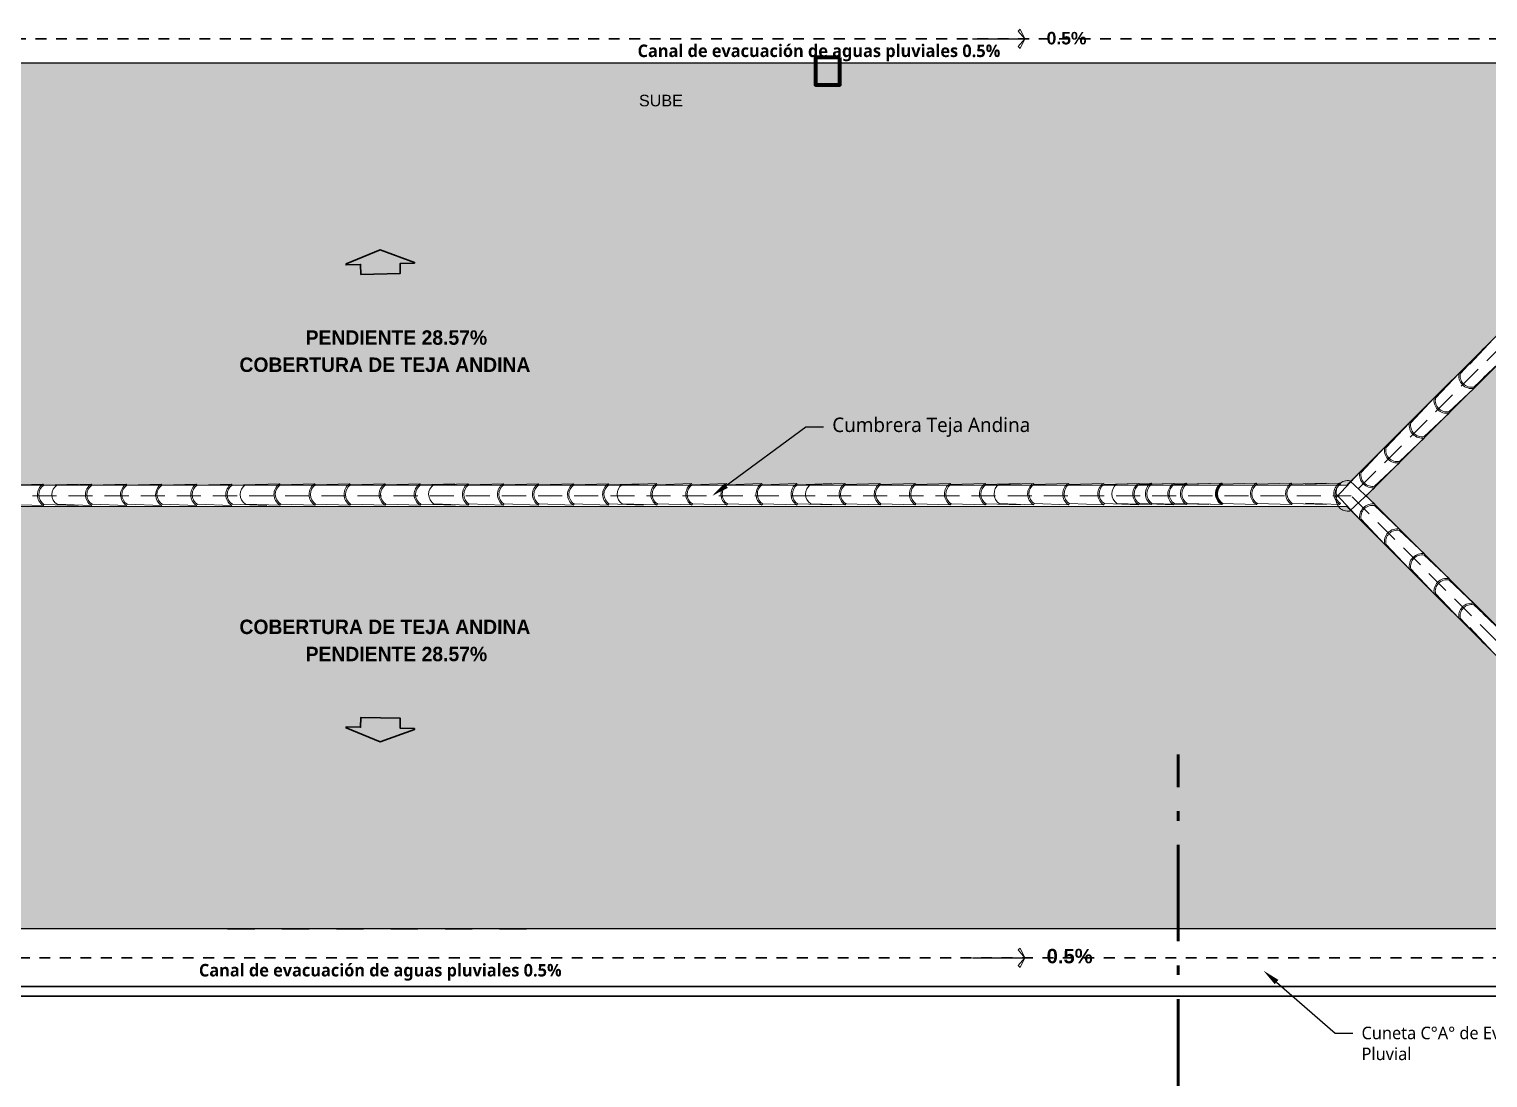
# Model space of a CAD drawing. Header units: metres. Extents: x 27 to 147, y -173 to 8.
# Drawn here: x 112.41 to 127.55, y -62.28 to -51.39 of the extents above; entities that cross this region are included whole.
import ezdxf
from ezdxf import colors
from ezdxf.entities.mleader import LeaderData, LeaderLine
from ezdxf.enums import TextEntityAlignment as Align
from ezdxf.math import Vec2, Vec3

# ---------------------------------------------------------------- set-up
doc = ezdxf.new("R2010")
doc.units = ezdxf.units.M
for name, pattern in [('1CORTE', [1.5, 1, -0.25, 0, -0.25]), ('Dashed', [0.564444, 0.282222, -0.282222]), ('DASHED2', [0.375, 0.25, -0.125]), ('HIDDEN2', [0.1875, 0.125, -0.0625])]:
    doc.linetypes.add(name, pattern=pattern)
for name, color, linetype, lineweight in [('2D Drafting - General_Pen_No__46', 7, 'Continuous', 25), ('AA. Proyeccion Corte', 10, '1CORTE', 50), ('COLUMNAS 50', 32, 'Continuous', 70), ('grafo 2', 31, 'Continuous', 20), ('GRAFO 4', 7, 'Continuous', 30), ('letras sr', 7, 'Continuous', 5), ('linea0016', 144, 'HIDDEN2', 9), ('Lineas Referencia', 73, 'Continuous', 13), ('teja andina', 252, 'Continuous', 0), ('TEJAS ANDINA', 253, 'Continuous', 0)]:
    doc.layers.add(name, color=color, linetype=linetype, lineweight=lineweight)
for name, color, linetype, lineweight, true_color in [('Estructura – Carga_Pen_No__87', 7, 'Continuous', 20, 0x6a6a6a), ('Interior - Furniture _Pen_No__3', 7, 'Continuous', 18, 0xff6600), ('Structural - Combined_Pen_No__161', 7, 'Continuous', 13, 0x6a6a6a)]:
    doc.layers.add(name, color=color, linetype=linetype, lineweight=lineweight, true_color=true_color)
doc.layers.add('perimetroooo', color=3, linetype='Continuous')
doc.styles.add('GENERATED_STYLE_2', font='arial.ttf')
doc.styles.add('Santa Rosa 1 50', font='trebuc.ttf')

# ---------------------------------------------------------------- blocks, each defined once
blk = doc.blocks.new('FLECHA')
at = {"layer": 'grafo 2', "ltscale": 0.05}
for p, q in [((674350.407, 8489809.493, -2.952), (674350.357, 8489809.393, -2.952)), ((674350.426, 8489809.474, -2.952), (674350.357, 8489809.393, -2.952)), ((674350.407, 8489809.493, -2.952), (674350.426, 8489809.474, -2.952)), ((674350.426, 8489809.312, -2.952), (674350.357, 8489809.393, -2.952)), ((674350.407, 8489809.293, -2.952), (674350.426, 8489809.312, -2.952))]:
    blk.add_line(p, q, dxfattribs=at)
at = {"layer": 'grafo 2', "lineweight": 25}
blk.add_line((674350.899, 8489809.393, -2.952), (674350.357, 8489809.393, -2.952), dxfattribs=at)
at = {"layer": 'grafo 2'}
blk.add_line((674350.357, 8489809.393, -2.952), (674350.407, 8489809.293, -2.952), dxfattribs=at)

msp = doc.modelspace()

# ---------------------------------------------------------------- hatches: boundary and pattern name
at = {"layer": 'Interior - Furniture _Pen_No__3', "true_color": 0x939598}
h = msp.add_hatch(color=252, dxfattribs=at)
h.dxf.hatch_style = 1
h.paths.add_polyline_path([(116.262, -53.922), (116.26, -53.82), (116.411, -53.816), (116.411, -53.807), (116.052, -53.678), (115.699, -53.823), (115.699, -53.833), (115.85, -53.829), (115.853, -53.932)])
h = msp.add_hatch(color=252, dxfattribs=at)
h.dxf.hatch_style = 1
h.paths.add_polyline_path([(115.853, -58.532), (115.85, -58.634), (115.699, -58.631), (115.699, -58.641), (116.052, -58.785), (116.411, -58.657), (116.411, -58.647), (116.26, -58.644), (116.262, -58.541)])
at = {"layer": 'TEJAS ANDINA'}
h = msp.add_hatch(dxfattribs=at)
h.set_pattern_fill('SPANTIL1', color=256, scale=0.2, angle=180, style=2, pattern_type=2)
h.set_pattern_definition([(94.9697, (287.440507, 279.360739), (0.1999982614, -2.4000002103), [0.1846944, -4.4326642]), (0, (287.4245, 279.54474), (0.2, 0.2), [0.016, -0.184]), (180, (287.6245, 279.56074), (-0.2, -0.2), [0.056, -0.144]), (270, (287.5685, 279.56074), (0.2, -0.2), [0.02, -0.18]), (90, (287.4405, 279.54074), (-0.2, 0.2), [0.02, -0.18]), (180, (287.4405, 279.56074), (-0.2, -0.2), [0.016, -0.184]), (180, (287.6245, 279.54474), (-0.2, -0.2), [0.04, -0.16]), (265.0303, (287.584507, 279.544739), (-0.1999982614, -2.4000002103), [0.1846944, -4.4326642]), (232.6961, (287.584507, 279.534739), (2.59999717798, 3.40000214834), [0.0528016, -5.22735]), (198.4349, (287.55251, 279.49274), (-0.400000087, -0.199999681), [0.0505964, -0.581859]), (161.5651, (287.50451, 279.47674), (0.400000087, -0.199999681), [0.0505964, -0.581859]), (127.3039, (287.456507, 279.492739), (-2.59999717798, 3.40000214834), [0.0528016, -5.22735]), (200.2249, (287.542507, 279.506739), (2.19999945287, 0.80000166712), [0.040497, -4.0091944]), (159.7751, (287.504507, 279.492739), (-2.19999945287, 0.80000166712), [0.040497, -4.0091944]), (127.4054, (287.466507, 279.506739), (-2.00000199052, 2.599998493), [0.0428018, -4.237385]), (232.5946, (287.568507, 279.540739), (2.00000199052, 2.599998493), [0.0428018, -4.237385])])
h.paths.add_polyline_path([(126.118, -56.105), (130.481, -51.736), (90.849, -51.736), (95.237, -56.129), (113.92, -56.114)])
h = msp.add_hatch(dxfattribs=at)
h.set_pattern_fill('SPANTIL1', color=256, scale=0.2, angle=90, style=2, pattern_type=2)
h.set_pattern_definition([(4.9697, (287.424507, 279.744739), (-2.4000002103, -0.1999982614), [0.1846944, -4.4326642]), (270, (287.6085, 279.76074), (0.2, -0.2), [0.016, -0.184]), (90, (287.6245, 279.56074), (-0.2, 0.2), [0.056, -0.144]), (180, (287.6245, 279.61674), (-0.2, -0.2), [0.02, -0.18]), (0, (287.6045, 279.74474), (0.2, 0.2), [0.02, -0.18]), (90, (287.6245, 279.74474), (-0.2, 0.2), [0.016, -0.184]), (90, (287.6085, 279.56074), (-0.2, 0.2), [0.04, -0.16]), (175.0303, (287.608507, 279.600739), (-2.4000002103, 0.1999982614), [0.1846944, -4.4326642]), (142.6961, (287.598507, 279.600739), (3.40000214834, -2.59999717798), [0.0528016, -5.22735]), (108.4349, (287.55651, 279.63274), (-0.199999681, 0.400000087), [0.0505964, -0.581859]), (71.5651, (287.54051, 279.68074), (-0.199999681, -0.400000087), [0.0505964, -0.581859]), (37.3039, (287.556507, 279.728739), (3.40000214834, 2.59999717798), [0.0528016, -5.22735]), (110.2249, (287.570507, 279.642739), (0.80000166712, -2.19999945287), [0.040497, -4.0091944]), (69.7751, (287.556507, 279.680739), (0.80000166712, 2.19999945287), [0.040497, -4.0091944]), (37.4054, (287.570507, 279.718739), (2.599998493, 2.00000199052), [0.0428018, -4.237385]), (142.5946, (287.604507, 279.616739), (2.599998493, -2.00000199052), [0.0428018, -4.237385])])
h.paths.add_polyline_path([(130.635, -51.891), (130.635, -60.575), (126.286, -56.232)])
h = msp.add_hatch(dxfattribs=at)
h.set_pattern_fill('SPANTIL1', color=256, scale=0.2, style=2, pattern_type=2)
h.set_pattern_definition([(274.9697, (287.808507, 279.760739), (-0.1999982614, 2.4000002103), [0.1846944, -4.4326642]), (180, (287.8245, 279.57674), (-0.2, -0.2), [0.016, -0.184]), (0, (287.6245, 279.56074), (0.2, 0.2), [0.056, -0.144]), (90, (287.6805, 279.56074), (-0.2, 0.2), [0.02, -0.18]), (270, (287.8085, 279.58074), (0.2, -0.2), [0.02, -0.18]), (0, (287.8085, 279.56074), (0.2, 0.2), [0.016, -0.184]), (0, (287.6245, 279.57674), (0.2, 0.2), [0.04, -0.16]), (85.0303, (287.664507, 279.576739), (0.1999982614, 2.4000002103), [0.1846944, -4.4326642]), (52.6961, (287.664507, 279.586739), (-2.59999717798, -3.40000214834), [0.0528016, -5.22735]), (18.4349, (287.69651, 279.62874), (0.400000087, 0.199999681), [0.0505964, -0.581859]), (341.5651, (287.74451, 279.64474), (-0.400000087, 0.199999681), [0.0505964, -0.581859]), (307.3039, (287.792507, 279.628739), (2.59999717798, -3.40000214834), [0.0528016, -5.22735]), (20.2249, (287.706507, 279.614739), (-2.19999945287, -0.80000166712), [0.040497, -4.0091944]), (339.7751, (287.744507, 279.628739), (2.19999945287, -0.80000166712), [0.040497, -4.0091944]), (307.4054, (287.782507, 279.614739), (2.00000199052, -2.599998493), [0.0428018, -4.237385]), (52.5946, (287.680507, 279.580739), (-2.00000199052, -2.599998493), [0.0428018, -4.237385])])
h.paths.add_polyline_path([(95.235, -56.337), (90.849, -60.728), (130.479, -60.728), (126.102, -56.347), (107.418, -56.342)])

# ---------------------------------------------------------------- linework, layer by layer
at = {"layer": 'AA. Proyeccion Corte', "color": 7}
msp.add_line((124.339, -65.657), (124.339, -58.916), dxfattribs=at)
at = {"layer": 'COLUMNAS 50', "linetype": 'Continuous'}
msp.add_lwpolyline([(120.824, -51.679), (120.574, -51.679), (120.574, -51.963), (120.824, -51.963), (120.824, -51.679)], close=True, dxfattribs=at)
msp.add_lwpolyline([(120.824, -51.679), (120.574, -51.679), (120.574, -51.963), (120.824, -51.963), (120.824, -51.679)], close=True, dxfattribs=at)
at = {"layer": 'Estructura – Carga_Pen_No__87', "linetype": 'DASHED2', "flags": 128}
for points in [[(130.635, -51.736), (126.135, -56.232), (130.635, -60.728)], [(95.193, -56.232), (126.135, -56.232)]]:
    msp.add_lwpolyline(points, dxfattribs=at)
at = {"layer": 'GRAFO 4', "linetype": 'Continuous'}
for p, q in [((90.693, -61.428), (130.635, -61.428)), ((130.535, -61.328), (90.793, -61.328))]:
    msp.add_line(p, q, dxfattribs=at)
at = {"layer": 'GRAFO 4', "linetype": 'Continuous', "flags": 128}
for points in [[(116.411, -53.816), (116.411, -53.807), (116.052, -53.678), (115.699, -53.823), (115.699, -53.833), (115.85, -53.829), (115.853, -53.932), (116.262, -53.922), (116.26, -53.82)], [(116.411, -58.647), (116.411, -58.657), (116.052, -58.785), (115.699, -58.641), (115.699, -58.631), (115.85, -58.634), (115.853, -58.532), (116.262, -58.541), (116.26, -58.644)]]:
    msp.add_lwpolyline(points, close=True, dxfattribs=at)
at = {"layer": 'linea0016', "linetype": 'HIDDEN2', "lineweight": 30, "ltscale": 0.9, "flags": 128}
msp.add_lwpolyline([(130.885, -61.028), (130.885, -51.486), (90.443, -51.486), (90.443, -61.028)], close=True, dxfattribs=at)
at = {"layer": 'perimetroooo', "color": 252}
msp.add_lwpolyline([(90.693, -51.736), (130.635, -51.736), (130.635, -60.728), (90.693, -60.728)], close=True, dxfattribs=at)
msp.add_lwpolyline([(125.979, -56.232), (125.979, -56.232)], dxfattribs=at)
at = {"layer": 'perimetroooo', "color": 1, "linetype": 'Dashed'}
msp.add_lwpolyline([(114.47, -60.728), (117.769, -60.728)], dxfattribs=at)
at = {"layer": 'teja andina'}
for p, q in [((127.365, -54.864), (127.608, -54.604)), ((127.267, -54.96), (127.511, -54.699)), ((127.503, -55.006), (127.763, -54.763)), ((127.01, -55.217), (127.253, -54.957)), ((127.253, -54.957), (127.267, -54.96)), ((127.406, -55.102), (127.666, -54.858)), ((127.149, -55.359), (127.408, -55.116)), ((127.408, -55.116), (127.406, -55.102)), ((126.752, -55.474), (126.996, -55.214)), ((126.996, -55.214), (127.01, -55.217)), ((126.996, -55.214), (127.01, -55.217)), ((126.891, -55.617), (127.151, -55.373)), ((126.891, -55.617), (127.151, -55.373)), ((127.151, -55.373), (127.149, -55.359)), ((127.151, -55.373), (127.149, -55.359)), ((126.495, -55.732), (126.739, -55.472)), ((126.739, -55.472), (126.752, -55.474)), ((126.634, -55.874), (126.894, -55.63)), ((126.894, -55.63), (126.891, -55.617)), ((126.894, -55.63), (126.891, -55.617)), ((126.238, -55.989), (126.481, -55.729)), ((126.481, -55.729), (126.495, -55.732)), ((126.636, -55.888), (126.634, -55.874)), ((125.981, -56.246), (126.224, -55.986)), ((126.224, -55.986), (126.238, -55.989)), ((126.377, -56.131), (126.636, -55.888)), ((112.197, -56.122), (112.553, -56.11)), ((112.553, -56.11), (112.561, -56.122)), ((112.561, -56.122), (112.917, -56.11)), ((112.697, -56.12), (113.053, -56.109)), ((112.697, -56.12), (113.053, -56.109)), ((113.053, -56.109), (113.061, -56.12)), ((113.053, -56.109), (113.061, -56.12)), ((113.061, -56.12), (113.417, -56.109)), ((113.417, -56.109), (113.425, -56.12)), ((113.425, -56.12), (113.781, -56.109)), ((113.781, -56.109), (113.789, -56.12)), ((113.781, -56.109), (113.789, -56.12)), ((113.789, -56.12), (114.145, -56.109)), ((113.789, -56.12), (114.145, -56.109)), ((114.145, -56.109), (114.153, -56.12)), ((114.145, -56.109), (114.153, -56.12)), ((114.153, -56.12), (114.509, -56.109)), ((114.509, -56.109), (114.517, -56.12)), ((114.517, -56.12), (114.873, -56.109)), ((114.653, -56.119), (115.009, -56.107)), ((114.653, -56.119), (115.009, -56.107)), ((115.009, -56.107), (115.017, -56.119)), ((115.009, -56.107), (115.017, -56.119)), ((115.017, -56.119), (115.373, -56.107)), ((115.373, -56.107), (115.381, -56.119)), ((115.381, -56.119), (115.737, -56.107)), ((115.737, -56.107), (115.745, -56.119)), ((115.737, -56.107), (115.745, -56.119)), ((115.745, -56.119), (116.101, -56.107)), ((115.745, -56.119), (116.101, -56.107)), ((116.101, -56.107), (116.109, -56.119)), ((116.101, -56.107), (116.109, -56.119)), ((116.109, -56.119), (116.465, -56.107)), ((116.465, -56.107), (116.473, -56.119)), ((116.473, -56.119), (116.829, -56.107)), ((116.609, -56.118), (116.965, -56.106)), ((116.609, -56.118), (116.965, -56.106)), ((116.965, -56.106), (116.973, -56.118)), ((116.965, -56.106), (116.973, -56.118)), ((116.973, -56.118), (117.329, -56.106)), ((117.329, -56.106), (117.337, -56.117)), ((117.337, -56.117), (117.693, -56.106)), ((117.693, -56.106), (117.701, -56.117)), ((117.693, -56.106), (117.701, -56.117)), ((117.701, -56.117), (118.057, -56.106)), ((117.701, -56.117), (118.057, -56.106)), ((118.057, -56.106), (118.065, -56.117)), ((118.057, -56.106), (118.065, -56.117)), ((118.065, -56.117), (118.421, -56.106)), ((118.421, -56.106), (118.429, -56.117)), ((118.429, -56.117), (118.785, -56.106)), ((118.565, -56.116), (118.921, -56.105)), ((118.565, -56.116), (118.921, -56.105)), ((118.921, -56.105), (118.929, -56.116)), ((118.921, -56.105), (118.929, -56.116)), ((118.929, -56.116), (119.285, -56.105)), ((119.285, -56.105), (119.293, -56.116)), ((119.293, -56.116), (119.649, -56.105)), ((119.649, -56.105), (119.657, -56.116)), ((119.649, -56.105), (119.657, -56.116)), ((119.657, -56.116), (120.013, -56.104)), ((119.657, -56.116), (120.013, -56.104)), ((120.013, -56.104), (120.021, -56.116)), ((120.013, -56.104), (120.021, -56.116)), ((120.021, -56.116), (120.377, -56.104)), ((120.377, -56.104), (120.385, -56.116)), ((120.385, -56.116), (120.741, -56.104)), ((120.521, -56.115), (120.877, -56.103)), ((120.521, -56.115), (120.877, -56.103)), ((120.877, -56.103), (120.885, -56.115)), ((120.877, -56.103), (120.885, -56.115)), ((120.885, -56.115), (121.241, -56.103)), ((121.241, -56.103), (121.249, -56.115)), ((121.249, -56.115), (121.605, -56.103)), ((121.605, -56.103), (121.613, -56.115)), ((121.605, -56.103), (121.613, -56.115)), ((121.613, -56.115), (121.969, -56.103)), ((121.613, -56.115), (121.969, -56.103)), ((121.969, -56.103), (121.977, -56.115)), ((121.969, -56.103), (121.977, -56.115)), ((121.977, -56.115), (122.333, -56.103)), ((122.333, -56.103), (122.341, -56.115)), ((122.341, -56.115), (122.697, -56.103)), ((122.478, -56.113), (122.833, -56.102)), ((122.478, -56.113), (122.833, -56.102)), ((122.833, -56.102), (122.841, -56.113)), ((122.833, -56.102), (122.841, -56.113)), ((122.841, -56.113), (123.197, -56.102)), ((123.197, -56.102), (123.205, -56.113)), ((123.205, -56.113), (123.561, -56.102)), ((123.561, -56.102), (123.569, -56.113)), ((123.561, -56.102), (123.569, -56.113)), ((123.569, -56.113), (123.925, -56.102)), ((123.569, -56.113), (123.925, -56.102)), ((123.7, -56.112), (124.056, -56.1)), ((123.925, -56.102), (123.933, -56.113)), ((123.925, -56.102), (123.933, -56.113)), ((123.933, -56.113), (124.289, -56.102)), ((124.056, -56.1), (124.063, -56.112)), ((124.063, -56.112), (124.419, -56.1)), ((124.289, -56.102), (124.297, -56.113)), ((124.297, -56.113), (124.653, -56.102)), ((124.419, -56.1), (124.427, -56.112)), ((124.427, -56.112), (124.783, -56.1)), ((124.434, -56.112), (124.79, -56.1)), ((124.783, -56.1), (124.791, -56.112)), ((124.783, -56.1), (124.791, -56.112)), ((124.79, -56.1), (124.797, -56.112)), ((124.791, -56.112), (125.147, -56.1)), ((124.791, -56.112), (125.147, -56.1)), ((125.147, -56.1), (125.155, -56.112)), ((125.147, -56.1), (125.155, -56.112)), ((125.155, -56.112), (125.511, -56.1)), ((125.511, -56.1), (125.519, -56.112)), ((125.519, -56.112), (125.875, -56.1)), ((125.656, -56.11), (126.012, -56.099)), ((126.012, -56.099), (126.02, -56.11)), ((126.119, -56.075), (126.379, -56.319)), ((126.119, -56.389), (126.379, -56.145)), ((126.379, -56.145), (126.377, -56.131)), ((112.199, -56.32), (112.556, -56.332)), ((112.556, -56.332), (112.563, -56.32)), ((112.563, -56.32), (112.92, -56.332)), ((112.7, -56.319), (113.056, -56.331)), ((112.7, -56.319), (113.056, -56.331)), ((113.056, -56.331), (113.064, -56.319)), ((113.056, -56.331), (113.064, -56.319)), ((113.064, -56.319), (113.42, -56.331)), ((113.42, -56.331), (113.428, -56.319)), ((113.428, -56.319), (113.784, -56.331)), ((113.784, -56.331), (113.792, -56.319)), ((113.792, -56.319), (114.148, -56.331)), ((114.148, -56.331), (114.155, -56.319)), ((114.148, -56.331), (114.155, -56.319)), ((114.155, -56.319), (114.512, -56.331)), ((114.512, -56.331), (114.519, -56.319)), ((114.519, -56.319), (114.876, -56.331)), ((114.656, -56.318), (115.012, -56.329)), ((114.656, -56.318), (115.012, -56.329)), ((115.012, -56.329), (115.02, -56.318)), ((115.012, -56.329), (115.02, -56.318)), ((115.02, -56.318), (115.376, -56.329)), ((115.376, -56.329), (115.384, -56.318)), ((115.384, -56.318), (115.74, -56.329)), ((115.74, -56.329), (115.748, -56.318)), ((115.748, -56.318), (116.104, -56.329)), ((116.104, -56.329), (116.111, -56.318)), ((116.104, -56.329), (116.111, -56.318)), ((116.111, -56.318), (116.468, -56.329)), ((116.468, -56.329), (116.475, -56.318)), ((116.475, -56.318), (116.832, -56.329)), ((116.612, -56.316), (116.968, -56.328)), ((116.612, -56.316), (116.968, -56.328)), ((116.968, -56.328), (116.976, -56.316)), ((116.968, -56.328), (116.976, -56.316)), ((116.976, -56.316), (117.332, -56.328)), ((117.332, -56.328), (117.34, -56.316)), ((117.34, -56.316), (117.696, -56.328)), ((117.696, -56.328), (117.704, -56.316)), ((117.704, -56.316), (118.06, -56.328)), ((118.06, -56.328), (118.068, -56.316)), ((118.06, -56.328), (118.068, -56.316)), ((118.068, -56.316), (118.424, -56.328)), ((118.424, -56.328), (118.431, -56.316)), ((118.431, -56.316), (118.788, -56.328)), ((118.568, -56.315), (118.924, -56.326)), ((118.568, -56.315), (118.924, -56.326)), ((118.924, -56.326), (118.932, -56.315)), ((118.924, -56.326), (118.932, -56.315)), ((118.932, -56.315), (119.288, -56.326)), ((119.288, -56.326), (119.296, -56.315)), ((119.296, -56.315), (119.652, -56.326)), ((119.652, -56.326), (119.66, -56.315)), ((119.66, -56.315), (120.016, -56.326)), ((120.016, -56.326), (120.024, -56.315)), ((120.016, -56.326), (120.024, -56.315)), ((120.024, -56.315), (120.38, -56.326)), ((120.38, -56.326), (120.387, -56.315)), ((120.387, -56.315), (120.744, -56.326)), ((120.524, -56.313), (120.88, -56.325)), ((120.524, -56.313), (120.88, -56.325)), ((120.88, -56.325), (120.888, -56.313)), ((120.88, -56.325), (120.888, -56.313)), ((120.888, -56.313), (121.244, -56.325)), ((121.244, -56.325), (121.252, -56.313)), ((121.252, -56.313), (121.608, -56.325)), ((121.608, -56.325), (121.616, -56.313)), ((121.616, -56.313), (121.972, -56.325)), ((121.972, -56.325), (121.98, -56.313)), ((121.972, -56.325), (121.98, -56.313)), ((121.98, -56.313), (122.336, -56.325)), ((122.336, -56.325), (122.344, -56.313)), ((122.344, -56.313), (122.7, -56.325)), ((122.48, -56.312), (122.836, -56.324)), ((122.48, -56.312), (122.836, -56.324)), ((122.836, -56.324), (122.844, -56.312)), ((122.836, -56.324), (122.844, -56.312)), ((122.844, -56.312), (123.2, -56.324)), ((123.2, -56.324), (123.208, -56.312)), ((123.208, -56.312), (123.564, -56.324)), ((123.564, -56.324), (123.572, -56.312)), ((123.572, -56.312), (123.928, -56.324)), ((123.702, -56.31), (124.058, -56.322)), ((123.928, -56.324), (123.936, -56.312)), ((123.928, -56.324), (123.936, -56.312)), ((123.936, -56.312), (124.292, -56.324)), ((124.058, -56.322), (124.066, -56.31)), ((124.066, -56.31), (124.422, -56.322)), ((124.292, -56.324), (124.3, -56.312)), ((124.3, -56.312), (124.656, -56.323)), ((124.422, -56.322), (124.43, -56.31)), ((124.43, -56.31), (124.786, -56.322)), ((124.436, -56.31), (124.792, -56.322)), ((124.786, -56.322), (124.794, -56.31)), ((124.792, -56.322), (124.8, -56.31)), ((124.794, -56.31), (125.15, -56.322)), ((125.15, -56.322), (125.158, -56.31)), ((125.15, -56.322), (125.158, -56.31)), ((125.158, -56.31), (125.514, -56.322)), ((125.514, -56.322), (125.522, -56.31)), ((125.522, -56.31), (125.878, -56.322)), ((125.658, -56.309), (126.014, -56.321)), ((125.981, -56.217), (126.224, -56.478)), ((126.014, -56.321), (126.022, -56.309)), ((126.379, -56.319), (126.377, -56.332)), ((126.224, -56.478), (126.238, -56.475)), ((126.238, -56.475), (126.481, -56.735)), ((126.377, -56.332), (126.636, -56.576)), ((126.636, -56.576), (126.634, -56.59)), ((126.634, -56.59), (126.894, -56.833)), ((126.481, -56.735), (126.495, -56.732)), ((126.495, -56.732), (126.739, -56.992)), ((126.894, -56.833), (126.891, -56.847)), ((126.894, -56.833), (126.891, -56.847)), ((126.891, -56.847), (127.151, -57.091)), ((126.891, -56.847), (127.151, -57.091)), ((126.739, -56.992), (126.752, -56.989)), ((126.752, -56.989), (126.996, -57.25)), ((127.151, -57.091), (127.149, -57.104)), ((127.151, -57.091), (127.149, -57.104)), ((127.149, -57.104), (127.408, -57.348)), ((126.996, -57.25), (127.01, -57.247)), ((126.996, -57.25), (127.01, -57.247)), ((127.01, -57.247), (127.253, -57.507)), ((127.408, -57.348), (127.406, -57.362)), ((127.406, -57.362), (127.666, -57.605)), ((127.253, -57.507), (127.267, -57.504)), ((127.267, -57.504), (127.511, -57.764)), ((127.503, -57.457), (127.763, -57.701)), ((127.365, -57.6), (127.608, -57.86))]:
    msp.add_line(p, q, dxfattribs=at)
for points in [[(130.479, -51.736), (126.089, -56.122), (95.238, -56.122), (90.849, -51.736)], [(130.635, -51.891), (126.29, -56.232), (130.635, -60.572)], [(90.849, -60.728), (95.238, -56.342), (126.089, -56.342), (130.479, -60.728)]]:
    msp.add_lwpolyline(points, close=True, dxfattribs=at)
for centre, radius, start, end in [((127.384, -54.984), 0.134, 168.2121, 280.3953), ((127.384, -54.984), 0.12, 168.2121, 280.3953), ((127.127, -55.241), 0.134, 168.2121, 280.3953), ((127.127, -55.241), 0.134, 168.2121, 280.3953), ((127.127, -55.241), 0.12, 168.2121, 280.3953), ((127.127, -55.241), 0.12, 168.2121, 280.3953), ((126.87, -55.499), 0.134, 168.2121, 280.3953), ((126.87, -55.499), 0.12, 168.2121, 280.3953), ((126.612, -55.756), 0.134, 168.2121, 280.3953), ((126.612, -55.756), 0.12, 168.2121, 280.3953), ((126.355, -56.014), 0.134, 168.2121, 280.3953), ((126.355, -56.014), 0.12, 168.2121, 280.3953), ((112.629, -56.22), 0.134, 124.6111, 236.7943), ((112.629, -56.22), 0.12, 124.6111, 236.7943), ((112.765, -56.219), 0.12, 124.6111, 236.7943), ((113.129, -56.219), 0.134, 124.6111, 236.7943), ((113.129, -56.219), 0.134, 124.6111, 236.7943), ((113.129, -56.219), 0.12, 124.6111, 236.7943), ((113.129, -56.219), 0.12, 124.6111, 236.7943), ((113.493, -56.219), 0.134, 124.6111, 236.7943), ((113.493, -56.219), 0.12, 124.6111, 236.7943), ((113.857, -56.219), 0.134, 124.6111, 236.7943), ((113.857, -56.219), 0.12, 124.6111, 236.7943), ((114.221, -56.219), 0.134, 124.6111, 236.7943), ((114.221, -56.219), 0.134, 124.6111, 236.7943), ((114.221, -56.219), 0.12, 124.6111, 236.7943), ((114.221, -56.219), 0.12, 124.6111, 236.7943), ((114.585, -56.219), 0.134, 124.6111, 236.7943), ((114.585, -56.219), 0.12, 124.6111, 236.7943), ((114.721, -56.217), 0.12, 124.6111, 236.7943), ((115.085, -56.217), 0.134, 124.6111, 236.7943), ((115.085, -56.217), 0.134, 124.6111, 236.7943), ((115.085, -56.217), 0.12, 124.6111, 236.7943), ((115.085, -56.217), 0.12, 124.6111, 236.7943), ((115.449, -56.217), 0.134, 124.6111, 236.7943), ((115.449, -56.217), 0.12, 124.6111, 236.7943), ((115.813, -56.217), 0.134, 124.6111, 236.7943), ((115.813, -56.217), 0.12, 124.6111, 236.7943), ((116.177, -56.217), 0.134, 124.6111, 236.7943), ((116.177, -56.217), 0.134, 124.6111, 236.7943), ((116.177, -56.217), 0.12, 124.6111, 236.7943), ((116.177, -56.217), 0.12, 124.6111, 236.7943), ((116.541, -56.217), 0.134, 124.6111, 236.7943), ((116.541, -56.217), 0.12, 124.6111, 236.7943), ((116.677, -56.216), 0.12, 124.6111, 236.7943), ((117.041, -56.216), 0.134, 124.6111, 236.7943), ((117.041, -56.216), 0.134, 124.6111, 236.7943), ((117.041, -56.216), 0.12, 124.6111, 236.7943), ((117.041, -56.216), 0.12, 124.6111, 236.7943), ((117.405, -56.216), 0.134, 124.6111, 236.7943), ((117.405, -56.216), 0.12, 124.6111, 236.7943), ((117.769, -56.216), 0.134, 124.6111, 236.7943), ((117.769, -56.216), 0.12, 124.6111, 236.7943), ((118.133, -56.216), 0.134, 124.6111, 236.7943), ((118.133, -56.216), 0.134, 124.6111, 236.7943), ((118.133, -56.216), 0.12, 124.6111, 236.7943), ((118.133, -56.216), 0.12, 124.6111, 236.7943), ((118.497, -56.216), 0.134, 124.6111, 236.7943), ((118.497, -56.216), 0.12, 124.6111, 236.7943), ((118.633, -56.215), 0.12, 124.6111, 236.7943), ((118.997, -56.215), 0.134, 124.6111, 236.7943), ((118.997, -56.215), 0.134, 124.6111, 236.7943), ((118.997, -56.215), 0.12, 124.6111, 236.7943), ((118.997, -56.215), 0.12, 124.6111, 236.7943), ((119.361, -56.215), 0.134, 124.6111, 236.7943), ((119.361, -56.215), 0.12, 124.6111, 236.7943), ((119.725, -56.215), 0.134, 124.6111, 236.7943), ((119.725, -56.215), 0.12, 124.6111, 236.7943), ((120.089, -56.215), 0.134, 124.6111, 236.7943), ((120.089, -56.215), 0.134, 124.6111, 236.7943), ((120.089, -56.215), 0.12, 124.6111, 236.7943), ((120.089, -56.215), 0.12, 124.6111, 236.7943), ((120.453, -56.215), 0.134, 124.6111, 236.7943), ((120.453, -56.215), 0.12, 124.6111, 236.7943), ((120.589, -56.213), 0.12, 124.6111, 236.7943), ((120.953, -56.213), 0.134, 124.6111, 236.7943), ((120.953, -56.213), 0.134, 124.6111, 236.7943), ((120.953, -56.213), 0.12, 124.6111, 236.7943), ((120.953, -56.213), 0.12, 124.6111, 236.7943), ((121.317, -56.213), 0.134, 124.6111, 236.7943), ((121.317, -56.213), 0.12, 124.6111, 236.7943), ((121.681, -56.213), 0.134, 124.6111, 236.7943), ((121.681, -56.213), 0.12, 124.6111, 236.7943), ((122.045, -56.213), 0.134, 124.6111, 236.7943), ((122.045, -56.213), 0.134, 124.6111, 236.7943), ((122.045, -56.213), 0.12, 124.6111, 236.7943), ((122.045, -56.213), 0.12, 124.6111, 236.7943), ((122.409, -56.213), 0.134, 124.6111, 236.7943), ((122.409, -56.213), 0.12, 124.6111, 236.7943), ((122.546, -56.212), 0.12, 124.6111, 236.7943), ((122.909, -56.212), 0.134, 124.6111, 236.7943), ((122.909, -56.212), 0.134, 124.6111, 236.7943), ((122.909, -56.212), 0.12, 124.6111, 236.7943), ((122.909, -56.212), 0.12, 124.6111, 236.7943), ((123.273, -56.212), 0.134, 124.6111, 236.7943), ((123.273, -56.212), 0.12, 124.6111, 236.7943), ((123.637, -56.212), 0.134, 124.6111, 236.7943), ((123.637, -56.212), 0.12, 124.6111, 236.7943), ((123.768, -56.21), 0.12, 124.6111, 236.7943), ((124.001, -56.212), 0.134, 124.6111, 236.7943), ((124.001, -56.212), 0.134, 124.6111, 236.7943), ((124.001, -56.212), 0.12, 124.6111, 236.7943), ((124.001, -56.212), 0.12, 124.6111, 236.7943), ((124.131, -56.21), 0.134, 124.6111, 236.7943), ((124.131, -56.21), 0.12, 124.6111, 236.7943), ((124.365, -56.212), 0.134, 124.6111, 236.7943), ((124.365, -56.212), 0.12, 124.6111, 236.7943), ((124.495, -56.21), 0.134, 124.6111, 236.7943), ((124.495, -56.21), 0.12, 124.6111, 236.7943), ((124.859, -56.21), 0.134, 124.6111, 236.7943), ((124.865, -56.21), 0.134, 124.6111, 236.7943), ((124.859, -56.21), 0.12, 124.6111, 236.7943), ((124.865, -56.21), 0.12, 124.6111, 236.7943), ((125.223, -56.21), 0.134, 124.6111, 236.7943), ((125.223, -56.21), 0.134, 124.6111, 236.7943), ((125.223, -56.21), 0.12, 124.6111, 236.7943), ((125.223, -56.21), 0.12, 124.6111, 236.7943), ((125.587, -56.21), 0.134, 124.6111, 236.7943), ((125.587, -56.21), 0.12, 124.6111, 236.7943), ((126.087, -56.209), 0.134, 124.6111, 236.7943), ((126.087, -56.209), 0.12, 124.6111, 236.7943), ((126.098, -56.193), 0.12, 79.6047, 191.7879), ((126.098, -56.271), 0.12, 168.2121, 280.3953), ((126.355, -56.45), 0.134, 79.6047, 191.7879), ((126.355, -56.45), 0.12, 79.6047, 191.7879), ((126.612, -56.708), 0.134, 79.6047, 191.7879), ((126.612, -56.708), 0.12, 79.6047, 191.7879), ((126.87, -56.965), 0.134, 79.6047, 191.7879), ((126.87, -56.965), 0.12, 79.6047, 191.7879), ((127.127, -57.222), 0.134, 79.6047, 191.7879), ((127.127, -57.222), 0.134, 79.6047, 191.7879), ((127.127, -57.222), 0.12, 79.6047, 191.7879), ((127.127, -57.222), 0.12, 79.6047, 191.7879), ((127.384, -57.48), 0.134, 79.6047, 191.7879), ((127.384, -57.48), 0.12, 79.6047, 191.7879)]:
    msp.add_arc(centre, radius, start, end, dxfattribs=at)
for p in [(127.01, -55.217), (127.149, -55.359), (113.061, -56.12), (114.153, -56.12), (115.017, -56.119), (116.109, -56.119), (116.973, -56.118), (118.065, -56.117), (118.929, -56.116), (120.021, -56.116), (120.885, -56.115), (121.977, -56.115), (122.841, -56.113), (123.933, -56.113), (124.797, -56.112), (125.155, -56.112), (126.02, -56.11), (113.064, -56.319), (114.155, -56.319), (115.02, -56.318), (116.111, -56.318), (116.976, -56.316), (118.068, -56.316), (118.932, -56.315), (120.024, -56.315), (120.888, -56.313), (121.98, -56.313), (122.844, -56.312), (123.936, -56.312), (124.8, -56.31), (125.158, -56.31), (126.022, -56.309), (127.149, -57.104), (127.01, -57.247)]:
    msp.add_point(p, dxfattribs=at)

# ---------------------------------------------------------------- block references
at = {"layer": 'Lineas Referencia', "xscale": -1}
for p in [(674473.103, -8489860.879, 2.952), (674473.103, -8489870.421, 2.952)]:
    msp.add_blockref('FLECHA', p, dxfattribs=at)

# ---------------------------------------------------------------- texts
at = {"layer": '2D Drafting - General_Pen_No__46', "attachment_point": 7, "style": 'GENERATED_STYLE_2'}
for s, insert, char_height in [('{\\fSansSerif|b1|i0|c2|p2;0.5%}', (122.972, -51.546), 0.13), ('{\\fTrebuchet MS|b1|i0|c0|p34;Canal de evacuación de aguas pluviales 0.5%}', (118.726, -51.719), 0.13), ('{\\fSansSerif|b1|i0|c2|p2;0.5%}', (122.972, -61.088), 0.15), ('{\\fTrebuchet MS|b1|i0|c0|p34;Canal de evacuación de aguas pluviales 0.5%}', (114.172, -61.266), 0.13)]:
    msp.add_mtext(s, dxfattribs=dict(at, insert=insert, char_height=char_height))
at = {"layer": 'letras sr', "color": 7, "char_height": 0.15, "width": 3.44388, "style": 'Santa Rosa 1 50'}
for s, insert, attachment_point in [('\\A1;{\\fCentury Gothic|b1|i0|c0|p34;PENDIENTE 28.57%}', (115.28, -54.513, -0.029), 1), ('\\A1;{\\fCentury Gothic|b1|i0|c0|p34;COBERTURA DE TEJA ANDINA}', (114.593, -54.795, -0.029), 1), ('\\A1;{\\fCentury Gothic|b1|i0|c0|p34;COBERTURA DE TEJA ANDINA}', (114.593, -57.669, -0.029), 7), ('\\A1;{\\fCentury Gothic|b1|i0|c0|p34;PENDIENTE 28.57%}', (115.28, -57.951, -0.029), 7)]:
    msp.add_mtext(s, dxfattribs=dict(at, insert=insert, attachment_point=attachment_point))
at = {"layer": 'Structural - Combined_Pen_No__161', "color": 7, "style": 'GENERATED_STYLE_2'}
msp.add_attdef('SUBE', text='  9 x 0.17 = 1.53', height=0.12, rotation=0, dxfattribs=at).set_placement((118.74, -52.127), align=Align.MIDDLE_LEFT)
msp.add_attdef('SUBE', text='  9 x 0.17 = 1.53', height=0.12, rotation=0, dxfattribs=at).set_placement((118.74, -52.127), align=Align.MIDDLE_LEFT)

# ---------------------------------------------------------------- leaders
at = {"layer": 'letras sr', "color": 7}
ml = msp.add_multileader_mtext('Standard', dxfattribs=at)
ml.set_content('Cumbrera Teja Andina', color=7, style='Santa Rosa 1 50')
ml.set_leader_properties()
ml.build(insert=Vec2(0, 0))
ml.multileader.update_dxf_attribs({"text_right_attachment_type": 6, "dogleg_length": 0.36, "arrow_head_size": 0.18})
ctx = ml.context
ctx.base_point, ctx.char_height, ctx.arrow_head_size, ctx.landing_gap_size, ctx.plane_origin = Vec3(120.657, -55.515), 0.15, 0.18, 0.09, Vec3(119.841, -55.218)
ctx.right_attachment = 6
notes = []
notes.append((ctx, [(0, (1, 1, 0), (120.474, -55.515), (1, 0), 0.183, [(0, [(119.5, -56.232)], 0, [])])]))
ctx.mtext.insert, ctx.mtext.width, ctx.mtext.flow_direction = Vec3(120.747, -55.419), 2.14874, 5
at = {"layer": 'letras sr'}
ml = msp.add_multileader_mtext('Standard', dxfattribs=at)
ml.set_content('Cuneta C°A° de Evacuación Pluvial', color=256, style='Santa Rosa 1 50')
ml.set_leader_properties()
ml.build(insert=Vec2(0, 0))
ml.multileader.update_dxf_attribs({"text_right_attachment_type": 6, "dogleg_length": 0.36, "arrow_head_size": 0.18})
ctx = ml.context
ctx.base_point, ctx.char_height, ctx.arrow_head_size, ctx.landing_gap_size, ctx.plane_origin = Vec3(126.151, -61.81), 0.13, 0.18, 0.09, Vec3(125.336, -61.513)
ctx.right_attachment = 6
notes.append((ctx, [(0, (1, 1, 0), (125.968, -61.81), (1, 0), 0.183, [(0, [(125.223, -61.162)], 0, [])])]))
ctx.mtext.insert, ctx.mtext.width, ctx.mtext.flow_direction = Vec3(126.241, -61.744), 2.14874, 5
for ctx, leaders in notes:
    for number, flags, end, landing, length, lines in leaders:
        leader = LeaderData()
        leader.index, (leader.has_last_leader_line, leader.has_dogleg_vector, leader.attachment_direction) = number, flags
        leader.last_leader_point, leader.dogleg_vector, leader.dogleg_length = Vec3(end), Vec3(landing), length
        for number, points, colour, breaks in lines:
            line = LeaderLine()
            line.index, line.vertices, line.color, line.breaks = number, Vec3.list(points), colors.encode_raw_color(colour), breaks
            leader.lines.append(line)
        ctx.leaders.append(leader)

doc.saveas('drawing.dxf')
